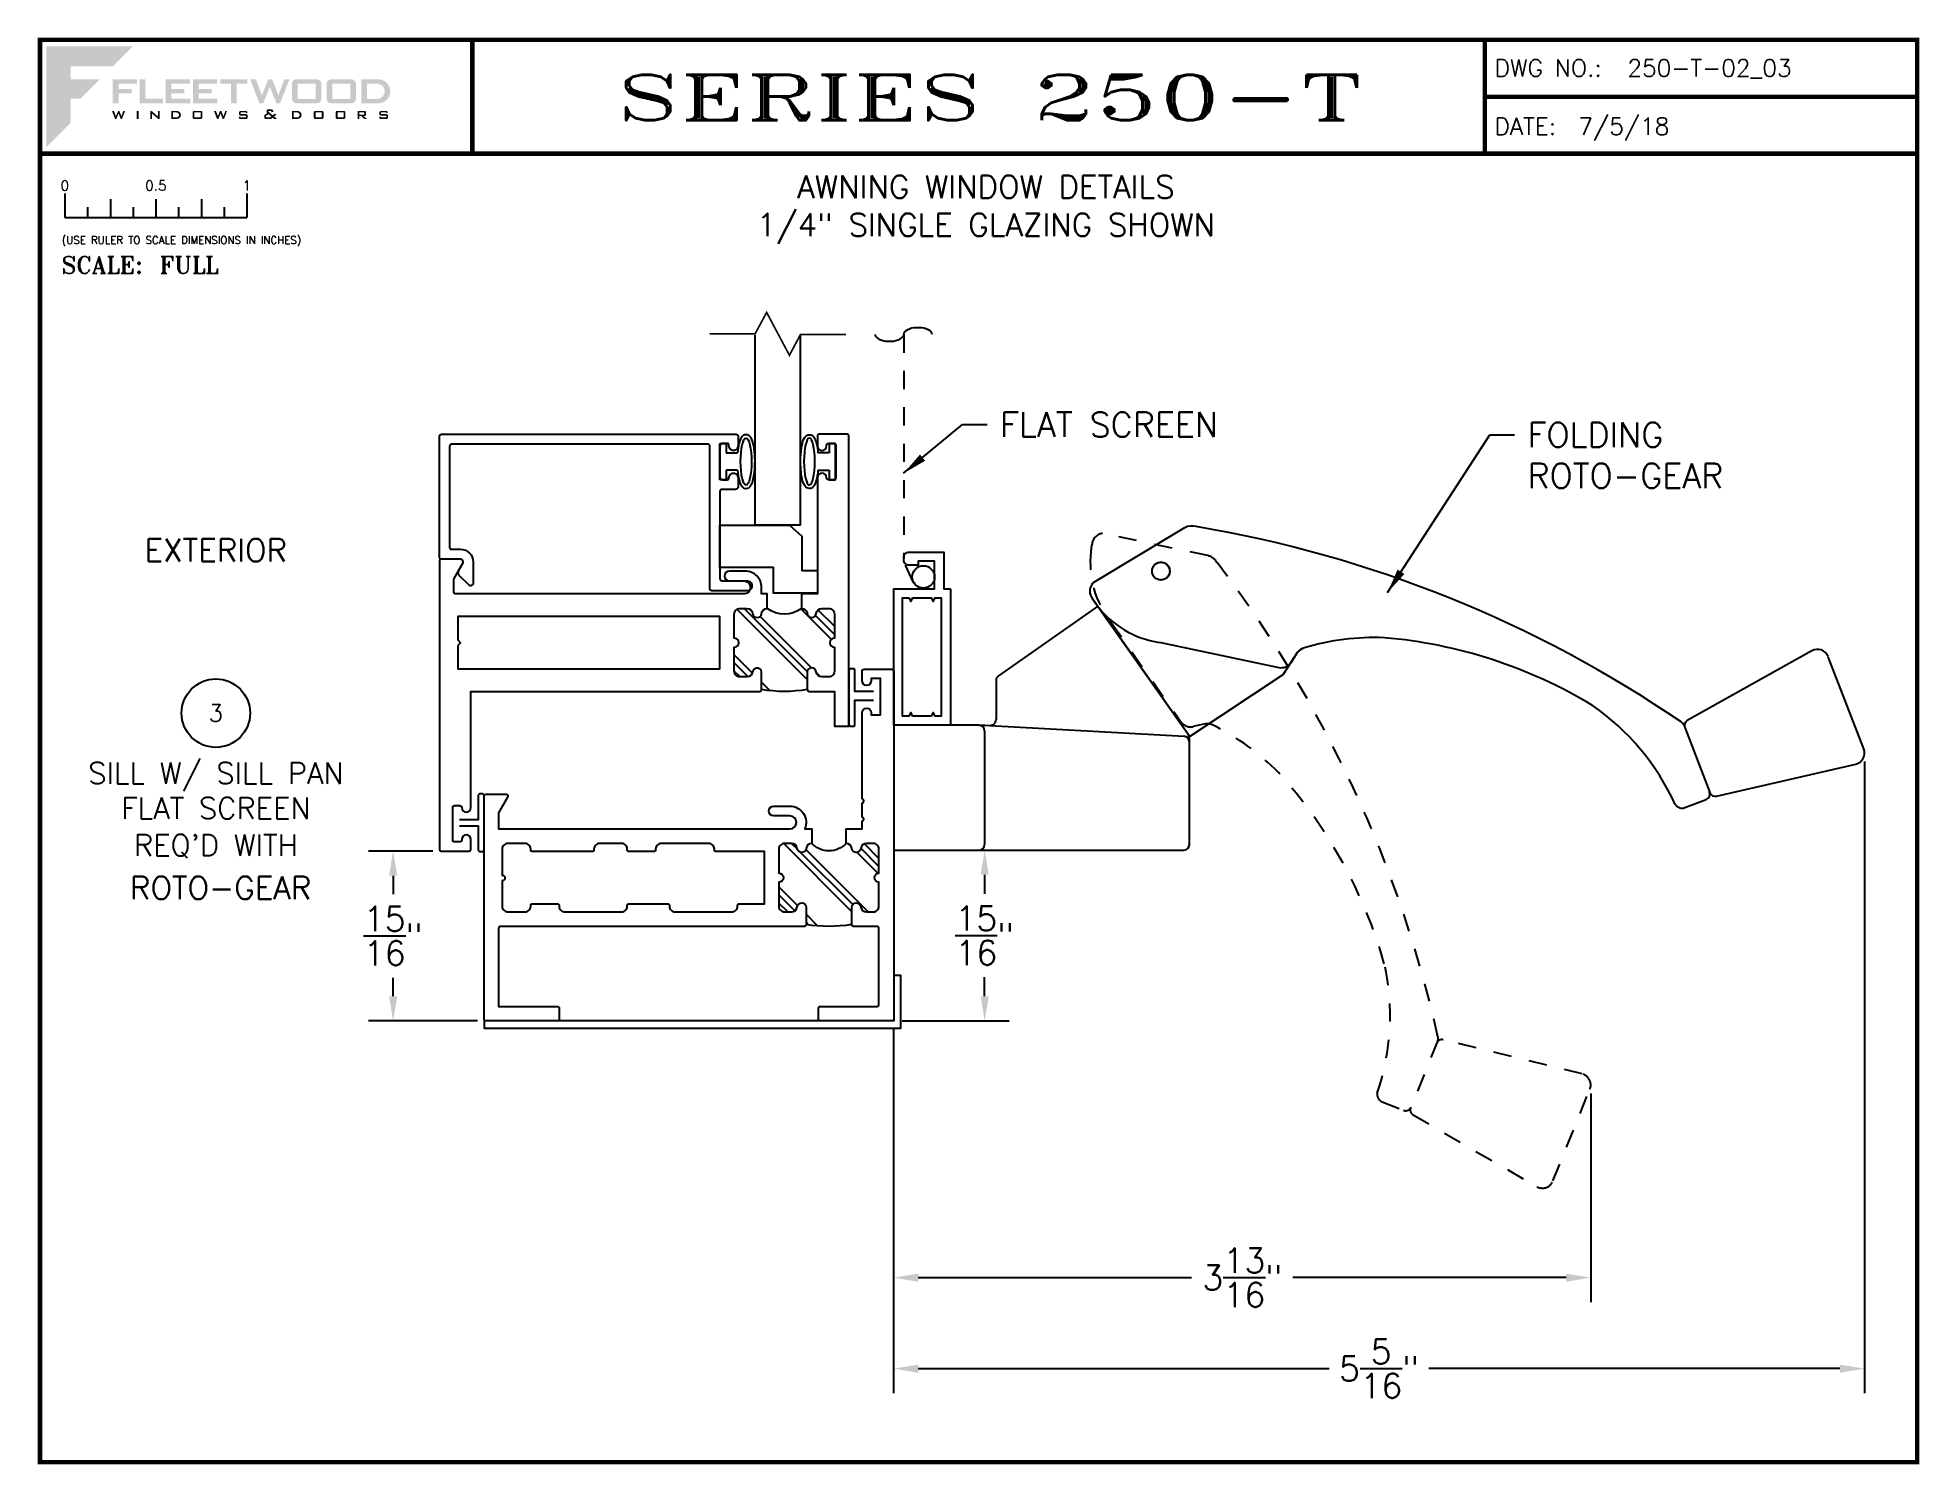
# Paper-space layout 'DETAIL 3' of a CAD drawing. Extents: x 0.1 to 10.5, y 0.1 to 7.9.
# The model-space entities are those that its viewports show. They can reach past a viewport. Long polylines and large blocks are cut down to what shows.
import ezdxf
from ezdxf.enums import TextEntityAlignment as Align

# ---------------------------------------------------------------- set-up
doc = ezdxf.new("R2010")
doc.units = 0
doc.header["$LTSCALE"] = 0.25
doc.header["$MEASUREMENT"] = 0
doc.linetypes.add('HIDDEN', pattern=[0.375, 0.25, -0.125])
doc.layers.get('0').update_dxf_attribs({"linetype": 'CONTINUOUS'})
doc.layers.get('DEFPOINTS').update_dxf_attribs({"linetype": 'CONTINUOUS'})
for name, color, linetype in [('DIM', 7, 'CONTINUOUS'), ('FRAME', 1, 'CONTINUOUS'), ('GLASS', 7, 'CONTINUOUS'), ('MISC', 7, 'CONTINUOUS'), ('SCREEN', 92, 'CONTINUOUS'), ('VENT', 5, 'CONTINUOUS'), ('YK_GLASS_STOP', 5, 'CONTINUOUS')]:
    doc.layers.add(name, color=color, linetype=linetype)
doc.layers.add('VP', color=40, linetype='CONTINUOUS', plot=False)
doc.layers.get('VP').off()
doc.styles.add('ROMANS', font='romans')
doc.styles.add('ROMANT', font='romant')
doc.styles.add('SIMPLEX-094', font='simplex.shx', dxfattribs={"height": 0.094})
doc.styles.get("Standard").update_dxf_attribs({"font": 'simplex.shx'})
doc.dimstyles.new('FULL SCALE', dxfattribs={"dimscale": 0.75, "dimtxt": 0.18, "dimasz": 0.18, "dimexe": 0.18, "dimexo": 0.0625, "dimgap": 0.096, "dimtad": 0, "dimtih": 1, "dimtoh": 1, "dimdec": 4, "dimzin": 0, "dimdsep": 46, "dimlunit": 4, "dimtxsty": 'Standard', "dimcen": 0.09, "dimadec": 0, "dimazin": 0, "dimtfac": 1, "dimtdec": 4, "dimtofl": 0, "dimtmove": 0, "dimatfit": 3, "dimfxl": 0, "dimtolj": 1, "dimtzin": 0, "dimarcsym": 0})

# ---------------------------------------------------------------- blocks, each defined once
blk = doc.blocks.new('Fleetwood_Logo_6-10-15')
h = blk.add_hatch(color=154)
h.dxf.hatch_style = 1
h.paths.add_polyline_path([(0.2526, -0.0017), (0.0019, -0.0017), (0.0019, -0.2942), (0.0725, -0.2236), (0.0725, -0.1535), (0.1007, -0.1535), (0.1567, -0.0976), (0.0725, -0.0976), (0.0725, -0.0596), (0.1946, -0.0596)])
h = blk.add_hatch(color=251)
h.dxf.hatch_style = 1
h.paths.add_polyline_path([(0.2487, -0.1256), (0.2112, -0.1256), (0.2112, -0.1102), (0.2647, -0.1102), (0.2647, -0.0976), (0.1946, -0.0976), (0.1946, -0.1667), (0.2112, -0.1667), (0.2112, -0.1377), (0.2487, -0.1377)])
h = blk.add_hatch(color=251)
h.dxf.hatch_style = 1
h.paths.add_polyline_path([(0.2886, -0.0976), (0.272, -0.0976), (0.272, -0.1667), (0.3401, -0.1667), (0.3401, -0.1535), (0.2886, -0.1535)])
h = blk.add_hatch(color=251)
h.dxf.hatch_style = 1
h.paths.add_polyline_path([(0.4175, -0.0976), (0.3474, -0.0976), (0.3474, -0.1667), (0.4185, -0.1667), (0.4185, -0.1534), (0.364, -0.1534), (0.364, -0.1377), (0.4015, -0.1377), (0.4015, -0.1256), (0.364, -0.1256), (0.364, -0.1102), (0.4175, -0.1102)])
h = blk.add_hatch(color=251)
h.dxf.hatch_style = 1
h.paths.add_polyline_path([(0.4965, -0.0976), (0.4264, -0.0976), (0.4264, -0.1667), (0.4975, -0.1667), (0.4975, -0.1534), (0.443, -0.1534), (0.443, -0.1377), (0.4804, -0.1377), (0.4804, -0.1256), (0.443, -0.1256), (0.443, -0.1102), (0.4965, -0.1102)])
h = blk.add_hatch(color=251)
h.dxf.hatch_style = 1
h.paths.add_polyline_path([(0.5842, -0.0976), (0.5054, -0.0976), (0.5054, -0.1102), (0.5365, -0.1102), (0.5365, -0.1667), (0.5531, -0.1667), (0.5531, -0.1102), (0.5842, -0.1102)])
h = blk.add_hatch(color=251)
h.dxf.hatch_style = 1
h.paths.add_polyline_path([(0.6089, -0.0976), (0.5921, -0.0976), (0.6188, -0.1667), (0.63, -0.1667), (0.6489, -0.1192), (0.6679, -0.1667), (0.6789, -0.1667), (0.7056, -0.0976), (0.6908, -0.0976), (0.6742, -0.1433), (0.6558, -0.0976), (0.6446, -0.0976), (0.6261, -0.1433)])
h = blk.add_hatch(color=251)
h.dxf.hatch_style = 1
h.paths.add_polyline_path([(0.7853, -0.0976), (0.726, -0.0976, 0.414214), (0.7133, -0.1102), (0.7133, -0.154, 0.414214), (0.726, -0.1667), (0.7853, -0.1667, 0.414214), (0.798, -0.154), (0.798, -0.1102, 0.414214)])
h.paths.add_polyline_path([(0.7819, -0.1102), (0.7819, -0.154), (0.7294, -0.154), (0.7294, -0.1102)], flags=16)
h = blk.add_hatch(color=251)
h.dxf.hatch_style = 1
h.paths.add_polyline_path([(0.8856, -0.0976), (0.8262, -0.0976, 0.414214), (0.8136, -0.1102), (0.8136, -0.154, 0.414214), (0.8262, -0.1667), (0.8856, -0.1667, 0.414214), (0.8982, -0.154), (0.8982, -0.1102, 0.414214)])
h.paths.add_polyline_path([(0.8822, -0.1102), (0.8822, -0.154), (0.8296, -0.154), (0.8296, -0.1102)], flags=16)
h = blk.add_hatch(color=251)
h.dxf.hatch_style = 1
h.paths.add_polyline_path([(0.9632, -0.0976), (0.914, -0.0976), (0.914, -0.1667), (0.9632, -0.1667, 1)])
h.paths.add_polyline_path([(0.9301, -0.1102), (0.9593, -0.1102, -1), (0.9593, -0.154), (0.9301, -0.154)], flags=16)
h = blk.add_hatch(color=7)
h.dxf.hatch_style = 1
h.paths.add_polyline_path([(0.2301, -0.1891), (0.2251, -0.1891), (0.2196, -0.2043), (0.2134, -0.1891), (0.2097, -0.1891), (0.2035, -0.2043), (0.1978, -0.1891), (0.1922, -0.1891), (0.2011, -0.2121), (0.2048, -0.2121), (0.2112, -0.1963), (0.2175, -0.2121), (0.2212, -0.2121)])
h = blk.add_hatch(color=7)
h.dxf.hatch_style = 1
h.paths.add_polyline_path([(0.2691, -0.1891), (0.2637, -0.1891), (0.2637, -0.2118), (0.2637, -0.2121), (0.2691, -0.2121)])
h = blk.add_hatch(color=7)
h.dxf.hatch_style = 1
h.paths.add_polyline_path([(0.3077, -0.1964), (0.3259, -0.2121), (0.3298, -0.2121), (0.3298, -0.1891), (0.325, -0.1891), (0.325, -0.2047), (0.3067, -0.1891), (0.3029, -0.1891), (0.3029, -0.2121), (0.3077, -0.2121)])
h = blk.add_hatch(color=7)
h.dxf.hatch_style = 1
h.paths.add_polyline_path([(0.3801, -0.1891), (0.3637, -0.1891), (0.3637, -0.2121), (0.3801, -0.2121, 1)])
h.paths.add_polyline_path([(0.3691, -0.2079), (0.3691, -0.1933), (0.3788, -0.1933, -1), (0.3788, -0.2079)], flags=16)
h = blk.add_hatch(color=7)
h.dxf.hatch_style = 1
h.paths.add_polyline_path([(0.4537, -0.2079), (0.4537, -0.1933, 0.414214), (0.4495, -0.1891), (0.4297, -0.1891, 0.414214), (0.4255, -0.1933), (0.4255, -0.2079, 0.414214), (0.4297, -0.2121), (0.4495, -0.2121, 0.414214)])
h.paths.add_polyline_path([(0.4308, -0.2079), (0.4308, -0.1933), (0.4484, -0.1933), (0.4484, -0.2079)], flags=16)
h = blk.add_hatch(color=7)
h.dxf.hatch_style = 1
h.paths.add_polyline_path([(0.5253, -0.1891), (0.5203, -0.1891), (0.5148, -0.2043), (0.5087, -0.1891), (0.5049, -0.1891), (0.4988, -0.2043), (0.493, -0.1891), (0.4874, -0.1891), (0.4963, -0.2121), (0.5001, -0.2121), (0.5064, -0.1963), (0.5127, -0.2121), (0.5164, -0.2121)])
h = blk.add_hatch(color=7)
h.dxf.hatch_style = 1
h.paths.add_polyline_path([(0.5801, -0.1891), (0.5643, -0.1891, 0.414214), (0.56, -0.1933), (0.56, -0.1981, 0.414214), (0.5643, -0.2024), (0.58, -0.2024), (0.58, -0.2078), (0.5637, -0.2078), (0.5637, -0.2052), (0.5591, -0.2062), (0.5591, -0.2078, 0.414214), (0.5634, -0.2121), (0.5805, -0.2121, 0.414214), (0.5848, -0.2078), (0.5848, -0.2024, 0.414214), (0.5805, -0.1982), (0.5648, -0.1982), (0.5648, -0.193), (0.5798, -0.193), (0.5798, -0.1958), (0.5843, -0.1948), (0.5843, -0.1933, 0.414214)])
h = blk.add_hatch(color=7)
h.dxf.hatch_style = 1
h.paths.add_polyline_path([(0.645, -0.1913, -0.222262), (0.6447, -0.1906), (0.6447, -0.1892), (0.6535, -0.1892), (0.6535, -0.193), (0.6587, -0.1918), (0.6587, -0.189, 0.414214), (0.6544, -0.1847), (0.6437, -0.1847, 0.414214), (0.6394, -0.189), (0.6394, -0.1922, 0.222262), (0.6407, -0.1948), (0.6415, -0.1955), (0.6345, -0.1998, 0.260684), (0.6329, -0.2027), (0.6329, -0.2078, 0.414214), (0.6372, -0.2121), (0.6514, -0.2121, 0.17577), (0.6536, -0.2113), (0.657, -0.2085), (0.6614, -0.2121), (0.6699, -0.2121), (0.6613, -0.2049), (0.6676, -0.1997), (0.6637, -0.1964), (0.6574, -0.2017)])
h.paths.add_polyline_path([(0.6532, -0.2052), (0.6509, -0.2072, -0.17577), (0.6502, -0.2074), (0.6382, -0.2074), (0.6382, -0.2033, -0.260684), (0.6387, -0.2025), (0.6451, -0.1985)], flags=16)
h = blk.add_hatch(color=7)
h.dxf.hatch_style = 1
h.paths.add_polyline_path([(0.7294, -0.1891), (0.713, -0.1891), (0.713, -0.2121), (0.7294, -0.2121, 1)])
h.paths.add_polyline_path([(0.7184, -0.2079), (0.7184, -0.1933), (0.7281, -0.1933, -1), (0.7281, -0.2079)], flags=16)
h = blk.add_hatch(color=7)
h.dxf.hatch_style = 1
h.paths.add_polyline_path([(0.8045, -0.2079), (0.8045, -0.1933, 0.414214), (0.8003, -0.1891), (0.7805, -0.1891, 0.414214), (0.7763, -0.1933), (0.7763, -0.2079, 0.414214), (0.7805, -0.2121), (0.8003, -0.2121, 0.414214)])
h.paths.add_polyline_path([(0.7816, -0.2079), (0.7816, -0.1933), (0.7992, -0.1933), (0.7992, -0.2079)], flags=16)
h = blk.add_hatch(color=7)
h.dxf.hatch_style = 1
h.paths.add_polyline_path([(0.8678, -0.2079), (0.8678, -0.1933, 0.414214), (0.8636, -0.1891), (0.8438, -0.1891, 0.414214), (0.8396, -0.1933), (0.8396, -0.2079, 0.414214), (0.8438, -0.2121), (0.8636, -0.2121, 0.414214)])
h.paths.add_polyline_path([(0.8449, -0.2079), (0.8449, -0.1933), (0.8624, -0.1933), (0.8624, -0.2079)], flags=16)
h = blk.add_hatch(color=7)
h.dxf.hatch_style = 1
h.paths.add_polyline_path([(0.9277, -0.1993), (0.9277, -0.1933, 0.414214), (0.9235, -0.1891), (0.9028, -0.1891), (0.9028, -0.2121), (0.9082, -0.2121), (0.9082, -0.2035), (0.9131, -0.2035), (0.9224, -0.2121), (0.9303, -0.2121), (0.9197, -0.2035), (0.9235, -0.2035, 0.414214)])
h.paths.add_polyline_path([(0.9082, -0.1993), (0.9082, -0.1933), (0.9214, -0.1933, -0.414214), (0.9224, -0.1943), (0.9224, -0.1983, -0.414214), (0.9214, -0.1993)], flags=16)
h = blk.add_hatch(color=7)
h.dxf.hatch_style = 1
h.paths.add_polyline_path([(0.9867, -0.1982), (0.971, -0.1982), (0.971, -0.193), (0.9859, -0.193), (0.9859, -0.1958), (0.9905, -0.1948), (0.9905, -0.1933, 0.414214), (0.9863, -0.1891), (0.9705, -0.1891, 0.414214), (0.9662, -0.1933), (0.9662, -0.1981, 0.414214), (0.9705, -0.2024), (0.9862, -0.2024), (0.9862, -0.2078), (0.9699, -0.2078), (0.9699, -0.2052), (0.9653, -0.2062), (0.9653, -0.2078, 0.414214), (0.9696, -0.2121), (0.9867, -0.2121, 0.414214), (0.991, -0.2078), (0.991, -0.2024, 0.414214)])
blk = doc.blocks.new('A-SIZE_L')
for p, q in [((8.095, 7.907), (8.095, 7.282)), ((8.095, 7.594), (10.47, 7.594)), ((0.157, 7.282), (10.47, 7.282))]:
    blk.add_line(p, q)
at = {"const_width": 0.025}
for points in [[(0.157, 7.907), (10.47, 7.907), (10.47, 0.093), (0.157, 0.093), (0.157, 7.907)], [(2.532, 7.907), (2.532, 7.282)], [(8.095, 7.907), (8.095, 7.282)], [(8.095, 7.594), (10.47, 7.594)], [(0.157, 7.282), (10.47, 7.282)]]:
    blk.add_lwpolyline(points, dxfattribs=at)
at = {"xscale": 1.898091133004928, "yscale": 1.898091133004928, "zscale": 1.898091133004928}
blk.add_blockref('Fleetwood_Logo_6-10-15', (0.188, 7.875), dxfattribs=at)
for s, style, p in [('DWG NO.:', 'SIMPLEX-094', (8.149, 7.705)), ('DATE:', 'SIMPLEX-094', (8.148, 7.385)), ('SCALE:', 'ROMANT', (0.276, 6.623))]:
    blk.add_text(s, height=0.094, dxfattribs=dict(style=style)).set_placement(p)
for tag, p, style in [('DWG_NO', (8.878, 7.705), 'SIMPLEX-094'), ('DATE', (8.609, 7.385), 'SIMPLEX-094'), ('SCALE', (0.814, 6.623), 'ROMANT')]:
    blk.add_attdef(tag, p, '', height=0.094, dxfattribs=dict(style=style))
for tag, height, style, width, p, p2 in [('DWG_NO', 0.094, 'SIMPLEX-094', 2.60233, (8.876, 7.704), (10.367, 7.704)), ('PRODUCT', 0.25, 'ROMANT', 2.260212, (3.282, 7.465), (7.345, 7.465))]:
    blk.add_attdef(tag, text='', height=height, dxfattribs=dict(style=style, width=width)).set_placement(p, p2, align=Align.FIT)
blk = doc.blocks.new('*D92')
at = {"layer": 'DEFPOINTS', "color": 0}
for p in [(2.362, 3.45), (2.097, 2.518), (2.607, 2.518)]:
    blk.add_point(p, dxfattribs=at)
at = {"layer": 'GLASS', "color": 0, "lineweight": -2}
for p, q in [((2.315, 3.45), (1.962, 3.45)), ((2.097, 3.315), (2.097, 3.213)), ((2.097, 2.653), (2.097, 2.754)), ((2.56, 2.518), (1.962, 2.518))]:
    blk.add_line(p, q, dxfattribs=at)
at = {"layer": 'GLASS', "color": 0}
for points in [[(2.075, 3.315), (2.12, 3.315), (2.097, 3.45)], [(2.075, 2.653), (2.12, 2.653), (2.097, 2.518)]]:
    blk.add_solid(points, dxfattribs=at)
at = {"layer": 'GLASS', "color": 0, "insert": (2.097, 2.984), "char_height": 0.135, "attachment_point": 5}
blk.add_mtext('\\A1;{\\H1.000000x;\\S15/16;}"', dxfattribs=at)
blk = doc.blocks.new('*D93')
at = {"layer": 'DEFPOINTS', "color": 0}
for p in [(4.847, 3.455), (4.847, 2.518), (5.347, 2.518)]:
    blk.add_point(p, dxfattribs=at)
at = {"layer": 'GLASS', "color": 0, "lineweight": -2}
for p, q in [((4.894, 3.455), (5.482, 3.455)), ((5.347, 3.32), (5.347, 3.216)), ((5.347, 2.653), (5.347, 2.757)), ((4.894, 2.518), (5.482, 2.518))]:
    blk.add_line(p, q, dxfattribs=at)
at = {"layer": 'GLASS', "color": 0}
for points in [[(5.325, 3.32), (5.37, 3.32), (5.347, 3.455)], [(5.325, 2.653), (5.37, 2.653), (5.347, 2.518)]]:
    blk.add_solid(points, dxfattribs=at)
at = {"layer": 'GLASS', "color": 0, "insert": (5.347, 2.986), "char_height": 0.135, "attachment_point": 5}
blk.add_mtext('\\A1;{\\H1.000000x;\\S15/16;}"', dxfattribs=at)
blk = doc.blocks.new('*D104')
at = {"layer": 'DEFPOINTS', "color": 0}
for p in [(4.847, 2.518), (8.677, 2.166), (8.677, 1.107)]:
    blk.add_point(p, dxfattribs=at)
at = {"layer": 'GLASS', "color": 0, "lineweight": -2}
for p, q in [((4.847, 2.471), (4.847, 0.972)), ((8.677, 2.119), (8.677, 0.972)), ((4.982, 1.107), (6.484, 1.107)), ((8.542, 1.107), (7.04, 1.107))]:
    blk.add_line(p, q, dxfattribs=at)
at = {"layer": 'GLASS', "color": 0}
for points in [[(4.982, 1.129), (4.982, 1.084), (4.847, 1.107)], [(8.542, 1.129), (8.542, 1.084), (8.677, 1.107)]]:
    blk.add_solid(points, dxfattribs=at)
at = {"layer": 'GLASS', "color": 0, "insert": (6.762, 1.107), "char_height": 0.135, "attachment_point": 5}
blk.add_mtext('\\A1;3{\\H1.000000x;\\S13/16;}"', dxfattribs=at)
blk = doc.blocks.new('*D105')
at = {"layer": 'DEFPOINTS', "color": 0}
for p in [(10.181, 3.989), (4.847, 2.518), (10.181, 0.607)]:
    blk.add_point(p, dxfattribs=at)
at = {"layer": 'GLASS', "color": 0, "lineweight": -2}
for p, q in [((10.181, 3.943), (10.181, 0.472)), ((4.847, 2.471), (4.847, 0.472)), ((4.982, 0.607), (7.239, 0.607)), ((10.046, 0.607), (7.788, 0.607))]:
    blk.add_line(p, q, dxfattribs=at)
at = {"layer": 'GLASS', "color": 0}
for points in [[(4.982, 0.629), (4.982, 0.584), (4.847, 0.607)], [(10.046, 0.629), (10.046, 0.584), (10.181, 0.607)]]:
    blk.add_solid(points, dxfattribs=at)
at = {"layer": 'GLASS', "color": 0, "insert": (7.514, 0.607), "char_height": 0.135, "attachment_point": 5}
blk.add_mtext('\\A1;5{\\H1.000000x;\\S5/16;}"', dxfattribs=at)
blk = doc.blocks.new('sectball')
blk.add_circle((0, 0), 0.125)
blk.add_attdef('NO', text='', height=0.062).set_placement((0, 0), align=Align.MIDDLE_CENTER)
for tag, p in [('LINE1', (0, -0.2588)), ('LINE2', (0, -0.3864)), ('LINE3', (0, -0.5214))]:
    blk.add_attdef(tag, text='', height=0.078).set_placement(p, align=Align.CENTER)
blk = doc.blocks.new('Full')
for p, q in [((0.137, -0.219), (0.137, -0.35)), ((0.262, -0.294), (0.262, -0.35)), ((0.387, -0.249), (0.387, -0.35)), ((0.512, -0.294), (0.512, -0.35)), ((0.637, -0.249), (0.637, -0.35)), ((0.762, -0.294), (0.762, -0.35)), ((0.887, -0.249), (0.887, -0.35)), ((1.012, -0.294), (1.012, -0.35)), ((1.137, -0.219), (1.137, -0.35)), ((0.137, -0.35), (1.137, -0.35))]:
    blk.add_line(p, q)
for s, p in [('0', (0.137, -0.219)), ('0.5', (0.637, -0.219)), ('1', (1.137, -0.219))]:
    blk.add_text(s, height=0.055).set_placement(p, align=Align.BOTTOM_CENTER)
at = {"style": 'ROMANS'}
blk.add_text('(USE RULER TO SCALE DIMENSIONS IN INCHES)', height=0.04115, dxfattribs=at).set_placement((0.12, -0.495))
blk = doc.blocks.new('05P19-BLOCK-OG')
h = blk.add_hatch()
h.set_pattern_fill('PLAST', angle=45, style=0)
h.paths.add_polyline_path([(0.006, 1.12, -1), (0.006, 1.17), (0.006, 1.302, 0.414214), (-0.025, 1.333), (-0.063, 1.333, 0.38311), (-0.094, 1.305, -0.947716), (-0.143, 1.308), (-0.143, 1.403, 0.081165), (-0.394, 1.403), (-0.394, 1.308, -0.947716), (-0.443, 1.305, 0.38311), (-0.474, 1.333), (-0.512, 1.333, 0.414214), (-0.544, 1.302), (-0.544, 1.17, -1), (-0.544, 1.12), (-0.544, 0.988, 0.414214), (-0.512, 0.957), (-0.474, 0.957, 0.38311), (-0.443, 0.985, -0.898027), (-0.394, 0.985, 0.009247), (-0.394, 0.984, 0.372543), (-0.363, 0.957, -0.436275), (-0.174, 0.957, 0.38311), (-0.143, 0.985, -0.898027), (-0.094, 0.985, 0.38311), (-0.063, 0.957), (-0.025, 0.957, 0.414214), (0.006, 0.988)])
for points in [[(-0.394, 0.984, -0.009247), (-0.394, 0.985, 0.898027), (-0.443, 0.985, -0.38311), (-0.474, 0.957), (-0.512, 0.957, -0.414214), (-0.544, 0.988), (-0.544, 1.12, 1), (-0.544, 1.17), (-0.544, 1.302, -0.414214), (-0.512, 1.333), (-0.474, 1.333, -0.38311), (-0.443, 1.305, 0.947716), (-0.394, 1.308), (-0.394, 1.403, 0.414214), (-0.404, 1.413), (-2.073, 1.413, -0.414214), (-2.084, 1.423), (-2.084, 1.852), (-1.761, 1.852, 0.414214), (-1.751, 1.862), (-1.751, 1.922, 0.414214), (-1.761, 1.932), (-2.154, 1.932, 0.414214), (-2.163, 1.922), (-2.163, 0.697, 0.414214), (-2.154, 0.687), (-2.042, 0.687, 0.57735), (-2.034, 0.702), (-2.084, 0.788), (-2.084, 0.877), (-0.483, 0.877, -1), (-0.483, 0.806), (-0.572, 0.806, 1), (-0.572, 0.752), (-0.483, 0.752, 0.536675), (-0.401, 0.877), (-0.363, 0.877), (-0.363, 0.957, -0.38311), (-0.394, 0.985)], [(-0.143, 0.984, 0.009247), (-0.143, 0.985, -0.38311), (-0.174, 0.957), (-0.174, 0.877), (-0.087, 0.877), (-0.087, 0.838, 0.317837), (-0.083, 0.833, -0.707107), (-0.083, 0.814, 0.317837), (-0.087, 0.81), (-0.087, 0.738, 0.317837), (-0.083, 0.733, -0.707107), (-0.083, 0.714, 0.317837), (-0.087, 0.71), (-0.087, 0.239, 1), (-0.037, 0.239), (-0.037, 0.25), (0.014, 0.25), (0.014, 0.05), (-0.037, 0.05), (-0.037, 0.064, 1), (-0.087, 0.064), (-0.087, 0.01, 0.414214), (-0.076, 0), (0.076, 0, 0.414214), (0.087, 0.01), (0.087, 1.922, 0.414214), (0.076, 1.932), (-0.316, 1.932, 0.414214), (-0.326, 1.922), (-0.326, 1.862, 0.414214), (-0.316, 1.852), (-0.003, 1.852, -0.414214), (0.006, 1.842), (0.006, 1.423, -0.414214), (-0.003, 1.413), (-0.134, 1.413, 0.414214), (-0.143, 1.403), (-0.143, 1.308, 0.947716), (-0.094, 1.305, -0.38311), (-0.063, 1.333), (-0.025, 1.333, -0.414214), (0.006, 1.302), (0.006, 1.17, 1), (0.006, 1.12), (0.006, 0.988, -0.414214), (-0.025, 0.957), (-0.063, 0.957, -0.38311), (-0.094, 0.985, 0.898027), (-0.143, 0.985)]]:
    blk.add_lwpolyline(points, format="xyb")
blk.add_lwpolyline([(-1.377, 0.988, -0.414214), (-1.408, 0.957), (-1.529, 0.957, -0.414214), (-1.56, 0.988), (-1.56, 0.992, 0.414214), (-1.569, 1.002), (-1.897, 1.002, 0.414214), (-1.907, 0.992), (-1.907, 0.988, -0.414214), (-1.938, 0.957), (-2.032, 0.957, -0.414214), (-2.064, 0.988), (-2.064, 1.132, 1), (-2.064, 1.162), (-2.064, 1.302, -0.414214), (-2.032, 1.333), (-1.938, 1.333, -0.414214), (-1.907, 1.302), (-1.907, 1.302), (-1.907, 1.298, 0.414214), (-1.897, 1.288), (-1.761, 1.288, 0.414214), (-1.751, 1.298), (-1.751, 1.302), (-1.751, 1.302, -0.414214), (-1.72, 1.333), (-1.408, 1.333, -0.414214), (-1.377, 1.302), (-1.377, 1.302), (-1.377, 1.298, 0.414214), (-1.367, 1.288), (-1.155, 1.288, 0.414214), (-1.145, 1.298), (-1.145, 1.302), (-1.145, 1.302, -0.414214), (-1.114, 1.333), (-0.802, 1.333, -0.414214), (-0.771, 1.302), (-0.771, 1.302), (-0.771, 1.298, 0.414214), (-0.761, 1.288), (-0.623, 1.288), (-0.623, 1.002), (-0.889, 1.002, 0.414214), (-0.898, 0.992), (-0.898, 0.988, -0.414214), (-0.93, 0.957), (-1.19, 0.957, -0.414214), (-1.221, 0.988), (-1.221, 0.992, 0.414214), (-1.23, 1.002), (-1.367, 1.002, 0.414214), (-1.377, 0.992)], format="xyb", close=True)
at = {"color": 7}
for centre, radius, start, end in [((-0.269, 0.638), 0.775, 80.7195, 99.2805), ((-0.269, 0.869), 0.129, 42.8591, 137.1409)]:
    blk.add_arc(centre, radius, start, end, dxfattribs=at)
blk = doc.blocks.new('05P11-Z-BAR')
h = blk.add_hatch()
h.set_pattern_fill('PLAST', angle=45, style=0)
h.set_pattern_definition([(45, (-0.3846, -1e-07), (-0.176777, 0.176777), []), (45, (-0.4067, 0.0221), (-0.176777, 0.176777), []), (45, (-0.4288, 0.0442), (-0.176777, 0.176777), [])])
h.paths.add_polyline_path([(0.006, 1.12, -0.414214), (-0.018, 1.145, -0.414214), (0.006, 1.17), (0.006, 1.302, 0.414214), (-0.025, 1.333), (-0.063, 1.333, 0.38311), (-0.094, 1.305, -0.947716), (-0.143, 1.308), (-0.143, 1.403, 0.087329), (-0.394, 1.403), (-0.394, 1.308, -1), (-0.443, 1.308, 0.352985), (-0.473, 1.333), (-0.512, 1.333, 0.414214), (-0.544, 1.302), (-0.544, 1.17, -0.414214), (-0.518, 1.145, -0.414214), (-0.544, 1.12), (-0.544, 0.988, 0.414214), (-0.512, 0.957), (-0.474, 0.957, 0.38311), (-0.443, 0.985, -0.898027), (-0.394, 0.985, 0.38311), (-0.363, 0.957, -0.325577), (-0.174, 0.957, 0.363634), (-0.143, 0.982, -0.947716), (-0.094, 0.985, 0.38311), (-0.063, 0.957), (-0.025, 0.957, 0.414214), (0.006, 0.988)])
blk.add_line((-0.087, 0.877), (-0.087, 0.877))
for points in [[(-2.164, 2.28, -0.414214), (-2.154, 2.29), (-2.001, 2.29, -0.414214), (-1.991, 2.28), (-1.991, 2.226, -1), (-2.041, 2.226), (-2.041, 2.23, 0.414214), (-2.051, 2.24), (-2.081, 2.24, 0.414214), (-2.091, 2.23), (-2.091, 2.05, 0.414214), (-2.081, 2.04), (-2.051, 2.04, 0.414214), (-2.041, 2.05), (-2.041, 2.051, -1), (-1.991, 2.051), (-1.991, 1.413), (-0.403, 1.413, -0.414214), (-0.394, 1.403), (-0.394, 1.306, -0.888834), (-0.443, 1.306, 0.377258), (-0.474, 1.333), (-0.512, 1.333, 0.414214), (-0.544, 1.302), (-0.544, 1.17, -1), (-0.544, 1.12), (-0.544, 0.988, 0.414214), (-0.512, 0.957), (-0.474, 0.957, 0.383109), (-0.443, 0.985, -0.898027), (-0.394, 0.985, 0.38311), (-0.363, 0.957), (-0.363, 0.877), (-0.394, 0.877), (-0.394, 0.842, -0.414214), (-0.483, 0.752), (-0.571, 0.752, -1), (-0.571, 0.806), (-0.486, 0.806, 0.859155), (-0.486, 0.877), (-2.074, 0.877, 0.414214), (-2.084, 0.867), (-2.084, 0.797, 0.131652), (-2.082, 0.792), (-2.035, 0.709, -0.577353), (-2.048, 0.687), (-2.154, 0.687, -0.414214), (-2.164, 0.697), (-2.164, 2.28)], [(-0.025, 0.957, 0.414214), (0.006, 0.988), (0.006, 1.12, -1), (0.006, 1.17), (0.006, 1.302, 0.414214), (-0.025, 1.333), (-0.063, 1.333, 0.38311), (-0.094, 1.305, -0.947716), (-0.143, 1.308), (-0.143, 1.403, -0.414214), (-0.133, 1.413), (0.006, 1.413), (0.006, 1.603), (0.086, 1.603), (0.086, 0.01, -0.414214), (0.077, 0), (-0.077, 0, -0.414214), (-0.087, 0.01), (-0.087, 0.064, -1), (-0.037, 0.064), (-0.037, 0.06, 0.414214), (-0.027, 0.05), (0.003, 0.05, 0.414214), (0.014, 0.06), (0.014, 0.24, 0.414214), (0.003, 0.25), (-0.027, 0.25, 0.414214), (-0.037, 0.24), (-0.037, 0.239, -1), (-0.087, 0.239), (-0.087, 0.877), (-0.174, 0.877), (-0.174, 0.957, 0.363634), (-0.143, 0.982, -0.947716), (-0.094, 0.985, 0.38311), (-0.063, 0.957), (-0.025, 0.957)]]:
    blk.add_lwpolyline(points, format="xyb")
blk.add_lwpolyline([(-2.063, 1.16), (-2.063, 1.288), (-0.623, 1.288), (-0.623, 1.002), (-2.063, 1.002), (-2.063, 1.129), (-2.048, 1.145)], close=True)
at = {"color": 7}
for centre, radius, start, end in [((-0.269, 0.638), 0.775, 80.7195, 99.2805), ((-0.269, 0.828), 0.16, 53.9319, 126.0681)]:
    blk.add_arc(centre, radius, start, end, dxfattribs=at)
blk = doc.blocks.new('05P05-.25in_GLASS_STOP')
for p, q in [((-0.588, 0.25), (-0.623, 0.25)), ((-0.623, 0.25), (-0.623, 0.05)), ((-0.588, 0.198), (-0.588, 0.25)), ((-0.022, 0.198), (-0.022, 0.25)), ((-0.022, 0.25), (0.013, 0.25)), ((0.013, 0.25), (0.013, 0.05)), ((-0.526, 0.198), (-0.588, 0.198)), ((-0.084, 0.198), (-0.022, 0.198)), ((-0.623, 0.05), (-0.588, 0.05)), ((-0.588, 0.05), (-0.588, 0.103)), ((-0.588, 0.103), (-0.526, 0.103)), ((-0.022, 0.103), (-0.084, 0.103)), ((-0.022, 0.05), (-0.022, 0.103)), ((0.013, 0.05), (-0.022, 0.05))]:
    blk.add_line(p, q)
blk.add_lwpolyline([(-2.048, 0.632, 0.414214), (-1.978, 0.702), (-1.978, 0.817, 0.668179), (-2.003, 0.828), (-2.053, 0.778, 0.339454), (-2.057, 0.748), (-2.035, 0.71, -0.57735), (-2.048, 0.687), (-2.153, 0.687, 0.414214), (-2.163, 0.677), (-2.163, 0.01, 0.414214), (-2.153, 0), (-0.533, 0, 0.414214), (-0.523, 0.01), (-0.523, 0.064, 0.414214), (-0.548, 0.089), (-0.549, 0.089, 0.414214), (-0.573, 0.064), (-0.573, 0.06, -0.414214), (-0.583, 0.05), (-0.608, 0.05, -0.414214), (-0.623, 0.065), (-0.623, 0.235, -0.414214), (-0.608, 0.25), (-0.583, 0.25, -0.414214), (-0.573, 0.24), (-0.573, 0.239, 0.414214), (-0.549, 0.214), (-0.548, 0.214, 0.414214), (-0.523, 0.239), (-0.523, 0.288, 0.414214), (-0.538, 0.303), (-0.613, 0.303, -0.414214), (-0.623, 0.313), (-0.623, 0.795, -0.414214), (-0.613, 0.805), (-0.474, 0.805, 0.414214), (-0.447, 0.832), (-0.447, 0.833, 0.414214), (-0.474, 0.86), (-0.668, 0.86, 0.414214), (-0.678, 0.85), (-0.678, 0.065, -0.414214), (-0.688, 0.055), (-2.098, 0.055, -0.414214), (-2.108, 0.065), (-2.108, 0.622, -0.414214), (-2.098, 0.632)], format="xyb", close=True)
at = {"extrusion": (0, 0, -1)}
blk.add_ellipse((-0.479, 0.15), major_axis=(0, 0.129), ratio=0.232303, dxfattribs=at)
blk.add_ellipse((-0.131, 0.15), major_axis=(0, 0.129), ratio=0.232303)
for points in [[(-0.526, 0.198), (-0.524, 0.219), (-0.521, 0.239), (-0.512, 0.269), (-0.508, 0.28), (-0.495, 0.294), (-0.487, 0.298), (-0.479, 0.298), (-0.468, 0.298), (-0.46, 0.292), (-0.451, 0.279), (-0.447, 0.272), (-0.437, 0.244), (-0.433, 0.215), (-0.428, 0.136), (-0.432, 0.085), (-0.444, 0.034), (-0.448, 0.022), (-0.464, 0.005), (-0.478, 0), (-0.499, 0.008), (-0.504, 0.016), (-0.512, 0.032), (-0.515, 0.041), (-0.522, 0.067), (-0.524, 0.084), (-0.526, 0.103)], [(-0.084, 0.198), (-0.086, 0.219), (-0.089, 0.239), (-0.098, 0.269), (-0.102, 0.28), (-0.115, 0.294), (-0.123, 0.298), (-0.131, 0.298), (-0.142, 0.298), (-0.15, 0.292), (-0.159, 0.279), (-0.163, 0.272), (-0.173, 0.244), (-0.177, 0.215), (-0.182, 0.136), (-0.178, 0.085), (-0.166, 0.034), (-0.162, 0.022), (-0.146, 0.005), (-0.132, 0), (-0.111, 0.008), (-0.106, 0.016), (-0.098, 0.032), (-0.095, 0.041), (-0.088, 0.067), (-0.086, 0.084), (-0.084, 0.103)]]:
    blk.add_open_spline(points, degree=3, knots=[5.075676, 5.075676, 5.075676, 5.075676, 5.596595, 5.596595, 6.055763, 6.055763, 6.283185, 6.283185, 6.283185, 6.572914, 6.572914, 6.862642, 6.862642, 7.608886, 7.608886, 8.676451, 8.676451, 9.18434, 9.18434, 9.518242, 9.518242, 9.852144, 9.852144, 10.186046, 10.186046, 10.631436, 10.631436, 10.631436, 10.631436])
blk = doc.blocks.new('114-FLAT_SCREEN')
blk.add_line((0.142, 0.603), (0.142, 0.602))
at = {"linetype": 'HIDDEN'}
blk.add_line((0.194, 0.481), (0.144, 0.59), dxfattribs=at)
blk.add_lwpolyline([(0.399, 0.442), (0.399, -0.307), (0.087, -0.307), (0.087, 0.442), (0.312, 0.442), (0.312, 0.593), (0.222, 0.593), (0.222, 0.572), (0.172, 0.572, -0.414214), (0.142, 0.602), (0.142, 0.613, -0.414214), (0.172, 0.643), (0.362, 0.643), (0.362, 0.442)], format="xyb", close=True)
blk.add_lwpolyline([(0.292, -0.257), (0.193, -0.257), (0.182, -0.237), (0.17, -0.257), (0.136, -0.257), (0.136, 0.392), (0.17, 0.392), (0.182, 0.372), (0.193, 0.392), (0.292, 0.392), (0.303, 0.372), (0.315, 0.392), (0.348, 0.392), (0.348, -0.257), (0.315, -0.257), (0.303, -0.237)], close=True)
blk.add_circle((0.25, 0.507), 0.0618)
blk = doc.blocks.new('FOLDING-ROTO')
at = {"color": 7}
for p, q in [((1.685, 0.777), (1.18, 0.472)), ((1.196, 0.338), (0.662, -0.037)), ((1.18, 0.386), (1.713, -0.369)), ((1.706, -0.361), (1.218, 0.334)), ((1.546, 0.148), (2.203, 0.01)), ((2.306, 0.094), (2.224, -0.031)), ((2.306, 0.094), (2.268, 0.036)), ((5.131, 0.101), (4.447, -0.282)), ((5.416, -0.438), (5.22, 0.069)), ((0.649, -0.062), (0.649, -0.277)), ((2.224, -0.031), (1.713, -0.369)), ((0.555, -0.307), (0.087, -0.307)), ((0.087, -0.307), (0.087, -0.994)), ((0.555, -0.307), (0.587, -0.307)), ((0.587, -0.307), (0.616, -0.309)), ((0.616, -0.309), (1.682, -0.368)), ((4.427, -0.306), (4.571, -0.678)), ((0.587, -0.963), (0.587, -0.338)), ((1.712, -0.963), (1.712, -0.379)), ((4.607, -0.697), (5.372, -0.521)), ((4.434, -0.76), (4.551, -0.715)), ((0.087, -0.994), (0.555, -0.994)), ((0.555, -0.994), (1.68, -0.994))]:
    blk.add_line(p, q, dxfattribs=at)
at = {"color": 7, "linetype": 'HIDDEN'}
for p, q in [((1.813, 0.624), (1.235, 0.746)), ((1.28, 0.259), (1.667, -0.29)), ((1.799, -0.299), (1.732, -0.315)), ((3.076, -2.04), (2.927, -2.41)), ((3.869, -2.223), (3.107, -2.035)), ((2.771, -2.376), (2.888, -2.423)), ((3.709, -2.811), (3.912, -2.307)), ((2.94, -2.448), (3.619, -2.842))]:
    blk.add_line(p, q, dxfattribs=at)
at = {"linetype": 'HIDDEN'}
blk.add_line((1.171, 0.645), (1.176, 0.684), dxfattribs=at)
blk.add_line((1.202, 0.355), (1.18, 0.387))
at = {"color": 7}
blk.add_circle((1.555, 0.539), 0.0488, dxfattribs=at)
at = {"color": 7, "linetype": 'HIDDEN'}
blk.add_circle((1.555, 0.539), 0.0488, dxfattribs=at)
for centre, radius, start, end in [((1.243, 0.68), 0.0668, 97.1021, 176.7497), ((1.693, 0.585), 0.526, 173.4362, 218.2459), ((1.788, 0.539), 0.089, 32.5385, 73.8141), ((-3.453, -3.477), 6.691, 12.5894, 37.389), ((1.718, -0.254), 0.0625, 215.0882, 283.5538), ((1.807, -0.376), 0.0769, 62.5349, 96.0925), ((1.239, -1.52), 1.354, 44.7109, 63.5357), ((0.249, -2.333), 2.632, 15.7355, 42.1301), ((1.499, -1.903), 1.315, 341.1445, 12.4702), ((3.099, -2.066), 0.0313, 76.1856, 158.0555), ((3.047, -2.028), 0.0313, 338.0555, 18.0555), ((3.854, -2.284), 0.0625, 338.0555, 76.1856), ((2.787, -2.335), 0.0442, 170.9798, 248.0555), ((2.9, -2.394), 0.0312, 248.0555, 338.0555), ((2.956, -2.421), 0.0312, 158.0555, 239.9254), ((3.651, -2.788), 0.0625, 239.9254, 338.0555)]:
    blk.add_arc(centre, radius, start, end, dxfattribs=at)
at = {"color": 7}
for centre, radius, start, end in [((1.726, 0.698), 0.089, 75.6, 116.8755), ((0.638, -5.814), 6.691, 55.6508, 80.4505), ((1.231, 0.429), 0.0668, 140.1635, 219.8111), ((1.205, 0.325), 0.0156, 35.0463, 125.0463), ((1.625, 0.667), 0.526, 216.4977, 261.3073), ((2.364, 0.044), 0.0769, 105.6243, 139.1818), ((2.364, 0.043), 0.0769, 105.5964, 139.1539), ((2.73, -1.18), 1.354, 87.7724, 106.5972), ((2.562, -2.45), 2.632, 58.7969, 85.1915), ((5.162, 0.047), 0.0625, 21.117, 119.2471), ((2.216, 0.071), 0.0625, 258.1497, 326.6152), ((0.68, -0.062), 0.0312, 125.0463, 180), ((3.181, -1.283), 1.315, 24.2059, 55.5316), ((0.555, -0.338), 0.0312, 0, 90), ((0.618, -0.277), 0.0312, 266.8202, 0), ((4.398, -0.317), 0.0313, 21.117, 61.117), ((4.462, -0.309), 0.0313, 119.2471, 201.117), ((1.68, -0.399), 0.0312, 0, 86.8202), ((1.68, -0.379), 0.0313, 360, 35.0463), ((5.358, -0.46), 0.0625, 282.9869, 21.117), ((4.54, -0.686), 0.0312, 291.117, 21.117), ((4.6, -0.667), 0.0312, 201.117, 282.9869), ((4.418, -0.719), 0.0442, 214.0412, 291.117), ((0.555, -0.963), 0.0312, 270, 0), ((1.68, -0.963), 0.0312, 270, 0)]:
    blk.add_arc(centre, radius, start, end, dxfattribs=at)
blk = doc.blocks.new('*U101')
blk.add_blockref('FOLDING-ROTO', (0, 0))

msp = doc.modelspace()

# ---------------------------------------------------------------- linework, layer by layer
at = {"layer": 'GLASS', "color": 7, "linetype": 'Continuous'}
for p, q in [((1.782, 16.691), (1.782, 17.736)), ((2.032, 16.691), (2.032, 17.739))]:
    msp.add_line(p, q, dxfattribs=at)
at = {"layer": 'GLASS'}
msp.add_line((2.032, 16.691), (1.782, 16.691), dxfattribs=at)
at = {"layer": 'MISC', "const_width": 0.0094}
msp.add_lwpolyline([(1.532, 17.742), (1.782, 17.742), (1.846, 17.86), (1.971, 17.625), (2.032, 17.739), (2.282, 17.739)], dxfattribs=at)
at = {"layer": 'MISC', "linetype": 'Continuous'}
for points in [[(2.125, 16.318), (1.883, 16.318), (1.883, 16.459), (1.589, 16.459), (1.589, 16.691), (1.971, 16.691)], [(1.971, 16.691), (2.04, 16.632), (2.04, 16.443), (2.125, 16.443)]]:
    msp.add_lwpolyline(points, dxfattribs=at)
for points in [[(2.433, 15.777), (2.331, 15.777), (2.331, 15.893, 0.414214), (2.321, 15.903), (2.308, 15.903, 0.414214), (2.298, 15.893), (2.298, 15.597, 0.414214), (2.308, 15.587)], [(2.308, 15.587), (2.321, 15.587, 0.414214), (2.331, 15.597), (2.331, 15.73), (2.433, 15.73)], [(0.159, 15.04), (0.261, 15.04), (0.261, 14.909, 0.414214), (0.271, 14.899), (0.284, 14.899, 0.414214), (0.294, 14.909), (0.294, 15.205, 0.414214), (0.284, 15.215)], [(0.284, 15.215), (0.271, 15.215, 0.414214), (0.261, 15.205), (0.261, 15.072), (0.159, 15.072)]]:
    msp.add_lwpolyline(points, format="xyb", dxfattribs=at)
at = {"layer": 'MISC'}
msp.add_lwpolyline([(0.294, 13.968), (0.294, 13.928), (2.584, 13.928), (2.584, 14.218), (2.544, 14.218), (2.544, 13.968)], close=True, dxfattribs=at)
at = {"layer": 'SCREEN', "linetype": 'HIDDEN'}
msp.add_line((2.599, 17.739), (2.599, 16.508), dxfattribs=at)
at = {"layer": 'SCREEN', "flags": 128}
for points in [[(2.442, 17.739), (2.443, 17.732), (2.447, 17.726), (2.454, 17.72), (2.462, 17.714), (2.473, 17.71), (2.485, 17.706), (2.499, 17.703), (2.513, 17.702), (2.528, 17.702), (2.542, 17.703), (2.555, 17.706), (2.568, 17.71), (2.578, 17.714), (2.587, 17.72), (2.593, 17.726), (2.597, 17.732), (2.599, 17.739)], [(2.755, 17.739), (2.754, 17.746), (2.75, 17.753), (2.744, 17.759), (2.735, 17.764), (2.724, 17.769), (2.712, 17.773), (2.698, 17.775), (2.684, 17.776), (2.67, 17.776), (2.656, 17.775), (2.642, 17.773), (2.63, 17.769), (2.619, 17.764), (2.61, 17.759), (2.604, 17.753), (2.6, 17.746), (2.599, 17.739)]]:
    msp.add_lwpolyline(points, dxfattribs=at)

# ---------------------------------------------------------------- block references
msp.add_blockref('*U101', (2.457, 15.9))
at = {"layer": 'FRAME', "xscale": -1, "rotation": 180}
msp.add_blockref('05P19-BLOCK-OG', (2.457, 15.9), dxfattribs=at)
at = {"layer": 'SCREEN'}
msp.add_blockref('114-FLAT_SCREEN', (2.457, 15.9), dxfattribs=at)
at = {"layer": 'VENT', "xscale": -1, "rotation": 180}
msp.add_blockref('05P11-Z-BAR', (2.212, 17.191), dxfattribs=at)
at = {"layer": 'YK_GLASS_STOP', "xscale": -1, "rotation": 180}
msp.add_blockref('05P05-.25in_GLASS_STOP', (2.212, 17.191), dxfattribs=at)

psp = doc.layouts.new('DETAIL 3')

# ---------------------------------------------------------------- block references
at = {"layer": 'DIM', "xscale": 1.504, "yscale": 1.504, "zscale": 1.504}
psp.add_blockref('sectball', (1.12327, 4.20801), dxfattribs=at).add_auto_attribs({'NO': '3', 'LINE1': 'SILL W/ SILL PAN', 'LINE2': 'FLAT SCREEN', 'LINE3': "REQ'D WITH"})
at = {"layer": 'GLASS'}
ref = psp.add_blockref('A-SIZE_L', (0, 0), dxfattribs=at)
ref.add_attrib('DATE', '7/5/18', (8.60916, 7.38469), dxfattribs={"layer": '0', "height": 0.094, "style": 'SIMPLEX-094'})
ref.add_attrib('SCALE', 'FULL', (0.81442, 6.62314), dxfattribs={"layer": '0', "height": 0.094, "style": 'ROMANT'})
ref.add_attrib('PRODUCT', 'SERIES 250-T', dxfattribs={"layer": '0', "height": 0.25, "style": 'ROMANT', "width": 1.435099}).set_placement((3.32575, 7.46527), (7.42603, 7.46527), align=Align.FIT)
ref.add_attrib('DWG_NO', '250-T-02_03', (8.87809, 7.70479), dxfattribs={"layer": '0', "height": 0.094, "style": 'SIMPLEX-094'})
psp.add_blockref('Full', (0.15675, 7.2815), dxfattribs=at)

# ---------------------------------------------------------------- texts
at = {"layer": 'DIM', "char_height": 0.125, "attachment_point": 5}
for s, insert, width in [('AWNING WINDOW DETAILS\\P1/4" SINGLE GLAZING SHOWN', (5.35411, 6.97454), 3.1201362), ('EXTERIOR', (1.12327, 5.10276), 2.0227864), ('ROTO-GEAR', (1.14989, 3.24812), 3.1065047)]:
    psp.add_mtext(s, dxfattribs=dict(at, insert=insert, width=width))
at = {"layer": 'DIM', "char_height": 0.135, "attachment_point": 7}
for s, insert in [('FLAT SCREEN', (5.43195, 5.72567)), ('FOLDING\\PROTO-GEAR', (8.32939, 5.44463))]:
    psp.add_mtext(s, dxfattribs=dict(at, insert=insert))

# ---------------------------------------------------------------- dimensions: what is measured, and where the dimension line sits
at = {"layer": 'GLASS'}
for base, p1, p2, picture, middle in [((10.180698, 0.606755), (4.847054, 2.517557), (10.180698, 3.989409), '*D105', (7.513876, 0.606755)), ((8.67683, 1.10676), (4.84705, 2.51756), (8.67683, 2.16605), '*D104', (6.76194, 1.10676))]:
    dim = psp.add_linear_dim(base=base, p1=p1, p2=p2, dimstyle='FULL SCALE', dxfattribs=at)
    dim.commit()
    dim.dimension.update_dxf_attribs({"geometry": picture, "text_midpoint": middle, "dimtype": 160})
for base, p1, p2, picture, middle in [((2.09705, 2.51756), (2.36155, 3.45006), (2.60705, 2.51756), '*D92', (2.09705, 2.98381)), ((5.34705, 2.51756), (4.84705, 3.45506), (4.84705, 2.51756), '*D93', (5.34705, 2.98631))]:
    dim = psp.add_linear_dim(base=base, p1=p1, p2=p2, angle=90, dimstyle='FULL SCALE', dxfattribs=at)
    dim.commit()
    dim.dimension.update_dxf_attribs({"geometry": picture, "text_midpoint": middle, "dimtype": 160})

# ---------------------------------------------------------------- leaders
at = {"layer": 'DIM', "annotation_type": 0, "has_hookline": 1, "hookline_direction": 0}
for points, text_width in [([(4.90205, 5.52557), (5.22495, 5.79317), (5.35995, 5.79317)], 1.33714), ([(7.56074, 4.87114), (8.12239, 5.73748), (8.25739, 5.73748)], 1.18929)]:
    psp.add_leader(points, dimstyle='FULL SCALE', override={"dimgap": 0.096, "dimtad": 0}, dxfattribs=dict(at, text_width=text_width))

# ---------------------------------------------------------------- viewports
at = {"layer": 'VP'}
psp.add_viewport(center=(6.04834, 3.92975), size=(8.47402, 5.197738), view_center_point=(3.74494, 15.38061), view_height=5.197738, dxfattribs=at)

doc.saveas('drawing.dxf')
